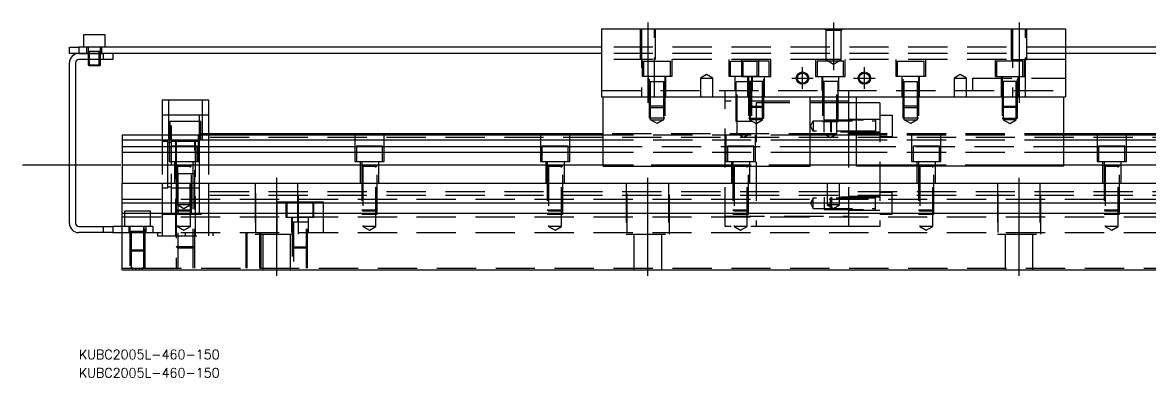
# Model space of a CAD drawing. Extents: x -15 to 702, y -281 to 112.
# Drawn here: x -15.2 to 349.2, y -281.4 to -166.6 of the extents above; entities that cross this region are included whole.
import ezdxf

# ---------------------------------------------------------------- set-up
doc = ezdxf.new("R2010")
doc.units = 0
doc.linetypes.add('CENTER', pattern=[50.8, 31.75, -6.35, 6.35, -6.35])
doc.linetypes.add('DASHED', pattern=[19.05, 12.7, -6.35])
doc.layers.get('0').update_dxf_attribs({"linetype": 'CONTINUOUS'})
doc.layers.add('CENTER', color=1, linetype='CENTER')
doc.styles.get("Standard").update_dxf_attribs({"font": 'txt.shx', "height": 3, "bigfont": 'bigfont.shx'})

# ---------------------------------------------------------------- blocks, each defined once
blk = doc.blocks.new('*U2')
at = {"color": 7, "linetype": 'CONTINUOUS'}
blk.add_text('KUBC2005L-460-150', height=3, dxfattribs=at).set_placement((3.04, -275.48))
blk = doc.blocks.new('*U3')
at = {"color": 7, "linetype": 'CONTINUOUS'}
blk.add_text('KUBC2005L-460-150', height=3, dxfattribs=at).set_placement((3.04, -281.41))

msp = doc.modelspace()

# ---------------------------------------------------------------- linework, layer by layer
at = {"color": 7, "linetype": 'CONTINUOUS'}
for p, q in [((11.5, -170.55), (4.5, -170.55)), ((4.5, -170.55), (4.5, -174.55)), ((11.5, -174.55), (11.5, -170.55)), ((172, -168.55), (172, -190.55)), ((172, -168.55), (322, -168.55)), ((322, -168.55), (322, -190.55)), ((0, -176.55), (0, -174.55)), ((0, -174.55), (3, -174.55)), ((3, -174.55), (3, -176.55)), ((172, -174.55), (3, -174.55)), ((491, -174.55), (322, -174.55)), ((3, -176.55), (0, -176.55)), ((11, -176.55), (3, -176.55)), ((3, -176.55), (11, -176.55)), ((172, -176.55), (11, -176.55)), ((11, -178.55), (11, -176.55)), ((14, -176.55), (14, -178.55)), ((483, -176.55), (322, -176.55)), ((0, -231.55), (0, -179.55)), ((2, -179.55), (2, -231.55)), ((11, -178.55), (3, -178.55)), ((6, -178.55), (6, -180.2)), ((6, -180.2), (10, -180.2)), ((6, -180.2), (6.35, -180.55)), ((6.35, -178.55), (6.35, -180.55)), ((9.65, -180.55), (6.35, -180.55)), ((9.65, -180.55), (9.65, -178.55)), ((9.65, -180.55), (10, -180.2)), ((10, -180.2), (10, -178.55)), ((14, -178.55), (11, -178.55)), ((30, -191.55), (45, -191.55)), ((30, -191.55), (30, -203.05)), ((45, -191.55), (45, -203.05)), ((172, -190.55), (322, -190.55)), ((172.5, -213.05), (172.5, -190.55)), ((239.5, -213.05), (239.5, -190.55)), ((252, -203.05), (252, -190.55)), ((254.5, -192.55), (252, -192.55)), ((252, -203.05), (252, -192.55)), ((254.5, -213.05), (254.5, -190.55)), ((321.5, -213.05), (321.5, -190.55)), ((172.5, -203.05), (17, -203.05)), ((17, -203.05), (17, -204.589608)), ((172.5, -202.55), (45, -202.55)), ((254.5, -203.05), (239.5, -203.05)), ((420, -202.55), (321.5, -202.55)), ((477, -203.05), (321.5, -203.05)), ((172.5, -204.589608), (17, -204.589608)), ((17, -204.589608), (17, -206.710392)), ((17, -206.710392), (172.5, -206.710392)), ((17, -206.710392), (17, -208.620532)), ((254.5, -204.589608), (239.5, -204.589608)), ((239.5, -206.710392), (254.5, -206.710392)), ((477, -204.589608), (321.5, -204.589608)), ((321.5, -206.710392), (477, -206.710392)), ((172.5, -208.620532), (17, -208.620532)), ((17, -208.620532), (17, -212.731934)), ((254.5, -208.620532), (239.5, -208.620532)), ((477, -208.620532), (321.5, -208.620532)), ((17, -212.731934), (17, -218.55)), ((172.5, -212.731934), (17, -212.731934)), ((172.5, -213.05), (239.5, -213.05)), ((254.5, -212.731934), (239.5, -212.731934)), ((321.5, -213.05), (254.5, -213.05)), ((477, -212.731934), (321.5, -212.731934)), ((17, -224.85), (17, -218.55)), ((17, -218.55), (477, -218.55)), ((17, -224.85), (477, -224.85)), ((17, -228.25), (17, -224.85)), ((17, -246.55), (17, -228.25)), ((17, -228.25), (477, -228.25)), ((3, -232.55), (11, -232.55)), ((11, -234.55), (11, -232.55)), ((11, -232.55), (14, -232.55)), ((14, -232.55), (14, -234.55)), ((17, -232.55), (14, -232.55)), ((11, -234.55), (3, -234.55)), ((14, -234.55), (11, -234.55)), ((14, -234.55), (17, -234.55)), ((17, -246.55), (477, -246.55))]:
    msp.add_line(p, q, dxfattribs=at)
at = {"color": 3, "linetype": 'DASHED'}
for p, q in [((184.500006, -168.55), (184.500006, -178.55)), ((184.9, -168.55), (184.9, -190.55)), ((189.1, -190.55), (189.1, -168.55)), ((189.499994, -178.55), (189.499994, -168.55)), ((244.5, -169.05), (244, -168.55)), ((244.5, -169.05), (244.5, -178.55)), ((244.5, -169.05), (249.5, -169.05)), ((249.5, -169.05), (250, -168.55)), ((249.5, -178.55), (249.5, -169.05)), ((304.500006, -168.55), (304.500006, -178.55)), ((304.9, -168.55), (304.9, -190.55)), ((309.1, -190.55), (309.1, -168.55)), ((309.499994, -178.55), (309.499994, -168.55)), ((5.5, -174.55), (5.5, -176.55)), ((6, -174.55), (6, -178.55)), ((10, -178.55), (10, -174.55)), ((10.5, -176.55), (10.5, -174.55)), ((322, -174.55), (172, -174.55)), ((10.000006, -175.95), (5.999994, -175.95)), ((6.35, -175.95), (6.35, -178.55)), ((9.65, -178.55), (9.65, -175.95)), ((322, -176.55), (172, -176.55)), ((322, -178.55), (172, -178.55)), ((185.25, -184.05), (185.25, -178.55)), ((185.75, -179.05), (194.25, -179.05)), ((185.75, -184.05), (185.75, -179.05)), ((194.25, -179.05), (194.25, -184.05)), ((194.75, -178.55), (194.75, -184.05)), ((213.25, -184.05), (213.25, -178.55)), ((213.75, -179.05), (222.25, -179.05)), ((213.75, -184.05), (213.75, -179.05)), ((217.25, -178.55), (217.25, -184.05)), ((226.25, -179.05), (217.75, -179.05)), ((217.75, -179.05), (217.75, -184.05)), ((222.25, -179.05), (222.25, -184.05)), ((222.75, -178.55), (222.75, -184.05)), ((226.25, -184.05), (226.25, -179.05)), ((226.75, -184.05), (226.75, -178.55)), ((241.25, -178.55), (241.25, -184.05)), ((250.25, -179.05), (241.75, -179.05)), ((241.75, -179.05), (241.75, -184.05)), ((249.5, -178.55), (244.5, -178.55)), ((244.5, -178.55), (247, -179.993376)), ((247, -179.993376), (249.5, -178.55)), ((250.25, -184.05), (250.25, -179.05)), ((250.75, -184.05), (250.75, -178.55)), ((267.25, -184.05), (267.25, -178.55)), ((267.75, -179.05), (276.25, -179.05)), ((267.75, -184.05), (267.75, -179.05)), ((276.25, -179.05), (276.25, -184.05)), ((276.75, -178.55), (276.75, -184.05)), ((299.25, -178.55), (299.25, -184.05)), ((308.25, -179.05), (299.75, -179.05)), ((299.75, -179.05), (299.75, -184.05)), ((304.500006, -178.55), (309.499994, -178.55)), ((308.25, -184.05), (308.25, -179.05)), ((308.75, -184.05), (308.75, -178.55)), ((194.75, -184.05), (185.25, -184.05)), ((187.25, -190.55), (187.25, -184.05)), ((187.500006, -197.55), (187.499992, -184.05)), ((187.499994, -185.65), (192.500006, -185.65)), ((187.9, -198.05), (187.9, -185.65)), ((192.1, -185.65), (192.1, -198.05)), ((192.500008, -184.05), (192.499994, -197.55)), ((192.75, -184.05), (192.75, -190.55)), ((206, -183.3953), (204, -184.55)), ((204, -184.55), (206, -184.55)), ((204, -184.55), (204, -190.55)), ((208, -184.55), (206, -183.3953)), ((206, -184.55), (208, -184.55)), ((208, -190.55), (208, -184.55)), ((222.75, -184.05), (213.25, -184.05)), ((215.25, -188.55), (215.25, -184.05)), ((215.500006, -198.55), (215.499994, -184.05)), ((215.499995, -185.65), (220.500005, -185.65)), ((215.9, -202.55), (215.9, -185.65)), ((217.25, -184.05), (226.75, -184.05)), ((219.25, -184.05), (219.25, -190.55)), ((219.499992, -184.05), (219.500006, -197.55)), ((224.500006, -185.65), (219.499994, -185.65)), ((219.9, -185.65), (219.9, -198.05)), ((220.1, -185.65), (220.1, -202.55)), ((220.500006, -184.05), (220.499994, -198.55)), ((220.75, -184.05), (220.75, -188.55)), ((224.1, -198.05), (224.1, -185.65)), ((224.499994, -197.55), (224.500008, -184.05)), ((224.75, -190.55), (224.75, -184.05)), ((241.25, -184.05), (250.75, -184.05)), ((243.25, -184.05), (243.25, -188.55)), ((243.499994, -184.05), (243.500006, -198.55)), ((248.500005, -185.65), (243.499995, -185.65)), ((243.9, -185.65), (243.9, -202.55)), ((248.1, -202.55), (248.1, -185.65)), ((248.499994, -198.55), (248.500006, -184.05)), ((248.75, -188.55), (248.75, -184.05)), ((276.75, -184.05), (267.25, -184.05)), ((269.25, -190.55), (269.25, -184.05)), ((269.500006, -197.55), (269.499992, -184.05)), ((269.499994, -185.65), (274.500006, -185.65)), ((269.9, -198.05), (269.9, -185.65)), ((274.1, -185.65), (274.1, -198.05)), ((274.500008, -184.05), (274.499994, -197.55)), ((274.75, -184.05), (274.75, -190.55)), ((288, -183.3953), (286, -184.55)), ((286, -184.55), (288, -184.55)), ((286, -184.55), (286, -190.55)), ((290, -184.55), (288, -183.3953)), ((288, -184.55), (290, -184.55)), ((290, -190.55), (290, -184.55)), ((292, -184.55), (322, -184.55)), ((292, -184.55), (292, -188.55)), ((299.25, -184.05), (308.75, -184.05)), ((301.25, -184.05), (301.25, -190.55)), ((301.499992, -184.05), (301.500006, -197.55)), ((306.500006, -185.65), (301.499994, -185.65)), ((301.9, -185.65), (301.9, -198.05)), ((306.1, -198.05), (306.1, -185.65)), ((306.499994, -197.55), (306.500008, -184.05)), ((306.75, -190.55), (306.75, -184.05)), ((172, -188.55), (322, -188.55)), ((212, -190.55), (212, -188.55)), ((252, -190.55), (252, -188.55)), ((32, -191.55), (32, -204.55)), ((43, -204.55), (43, -191.55)), ((212, -232.55), (212, -190.55)), ((252, -192.05), (212, -192.05)), ((222, -192.55), (222, -232.55)), ((252, -192.55), (222, -192.55)), ((262, -192.55), (254.5, -192.55)), ((262, -192.55), (262, -232.55)), ((33, -196.55), (30, -196.55)), ((33, -212.55), (33, -196.55)), ((42, -196.55), (33, -196.55)), ((42, -198.55), (42, -196.55)), ((45, -196.55), (42, -196.55)), ((192.5, -193.65), (187.5, -193.65)), ((187.9, -194.05), (187.5, -193.65)), ((187.9, -194.05), (192.1, -194.05)), ((192.5, -193.65), (192.1, -194.05)), ((219.5, -193.65), (224.5, -193.65)), ((219.5, -193.65), (219.9, -194.05)), ((224.1, -194.05), (219.9, -194.05)), ((224.1, -194.05), (224.5, -193.65)), ((262, -196.55), (266, -196.55)), ((266, -196.55), (266, -196.85)), ((274.5, -193.65), (269.5, -193.65)), ((269.9, -194.05), (269.5, -193.65)), ((269.9, -194.05), (274.1, -194.05)), ((274.5, -193.65), (274.1, -194.05)), ((301.5, -193.65), (306.5, -193.65)), ((301.5, -193.65), (301.9, -194.05)), ((306.1, -194.05), (301.9, -194.05)), ((306.1, -194.05), (306.5, -193.65)), ((42.5, -198.55), (32.5, -198.55)), ((32.5, -198.55), (32.5, -204.55)), ((42, -203.05), (42, -198.55)), ((42.5, -203.05), (42.5, -198.55)), ((192.499994, -197.55), (187.500006, -197.55)), ((187.9, -198.05), (192.1, -198.05)), ((190, -199.262436), (187.9, -198.05)), ((192.1, -198.05), (190, -199.262436)), ((220.499994, -198.55), (215.500006, -198.55)), ((219.500006, -197.55), (224.499994, -197.55)), ((224.1, -198.05), (219.9, -198.05)), ((219.9, -198.05), (222, -199.262436)), ((222, -199.262436), (224.1, -198.05)), ((239.547372, -200.05), (240.5, -198.4)), ((240.5, -201.7), (239.547372, -200.05)), ((240.5, -198.4), (240.5, -201.7)), ((240.5, -198.4), (260.6, -198.4)), ((243.500006, -198.55), (248.499994, -198.55)), ((244, -200.25), (244, -198.050006)), ((244, -198.050006), (262, -198.050006)), ((244, -202.049994), (244, -200.25)), ((246, -198.4), (246.35, -198.05)), ((246, -198.4), (246, -200.25)), ((246, -200.25), (246, -201.7)), ((246.35, -200.25), (246.35, -198.05)), ((246.35, -202.05), (246.35, -200.25)), ((252, -197.8), (262, -197.8)), ((260.6, -198.049994), (260.6, -202.050006)), ((266, -196.85), (266, -200.25)), ((266, -200.25), (266, -203.55)), ((274.499994, -197.55), (269.500006, -197.55)), ((269.9, -198.05), (274.1, -198.05)), ((272, -199.262436), (269.9, -198.05)), ((274.1, -198.05), (272, -199.262436)), ((301.500006, -197.55), (306.499994, -197.55)), ((306.1, -198.05), (301.9, -198.05)), ((301.9, -198.05), (304, -199.262436)), ((304, -199.262436), (306.1, -198.05)), ((30, -203.05), (30, -218.55)), ((32.25, -203.05), (32.25, -211.55)), ((41.75, -211.55), (41.75, -203.05)), ((45, -202.55), (42, -202.55)), ((42, -204.589608), (42, -203.05)), ((420, -203.8), (42, -203.8)), ((42.5, -204.55), (42.5, -203.05)), ((45, -203.05), (45, -218.55)), ((92.25, -203.05), (92.25, -211.55)), ((101.75, -211.55), (101.75, -203.05)), ((152.25, -203.05), (152.25, -211.55)), ((161.75, -211.55), (161.75, -203.05)), ((321.5, -202.55), (172.5, -202.55)), ((239.5, -203.05), (172.5, -203.05)), ((212.25, -203.05), (212.25, -211.55)), ((215.9, -202.55), (220.1, -202.55)), ((218, -203.762436), (215.9, -202.55)), ((220.1, -202.55), (218, -203.762436)), ((221.75, -211.55), (221.75, -203.05)), ((260.6, -201.7), (240.5, -201.7)), ((248.1, -202.55), (243.9, -202.55)), ((243.9, -202.55), (246, -203.762436)), ((262, -202.049994), (244, -202.049994)), ((246.35, -202.05), (246, -201.7)), ((246, -203.762436), (248.1, -202.55)), ((262, -202.3), (252, -202.3)), ((252, -232.55), (252, -203.05)), ((252, -232.55), (252, -203.05)), ((321.5, -203.05), (254.5, -203.05)), ((266, -203.55), (262, -203.55)), ((272.25, -203.05), (272.25, -211.55)), ((281.75, -211.55), (281.75, -203.05)), ((332.25, -203.05), (332.25, -211.55)), ((341.75, -211.55), (341.75, -203.05)), ((31.85, -205.05), (30, -205.05)), ((31.85, -212.55), (31.85, -205.05)), ((33, -205.4), (31.85, -205.4)), ((32, -204.55), (43, -204.55)), ((41.25, -206.55), (32.75, -206.55)), ((32.75, -206.55), (32.75, -211.55)), ((40.5, -205.05), (33, -205.05)), ((34.25, -204.55), (34.25, -235.55)), ((34.500006, -204.55), (34.500006, -246.05)), ((40.499994, -246.05), (40.499994, -204.55)), ((42, -205.05), (40.5, -205.05)), ((40.75, -235.55), (40.75, -204.55)), ((41.25, -211.55), (41.25, -206.55)), ((42, -212.55), (42, -204.589608)), ((101.25, -206.55), (92.75, -206.55)), ((92.75, -206.55), (92.75, -211.55)), ((101.25, -211.55), (101.25, -206.55)), ((161.25, -206.55), (152.75, -206.55)), ((152.75, -206.55), (152.75, -211.55)), ((161.25, -211.55), (161.25, -206.55)), ((239.5, -204.589608), (172.5, -204.589608)), ((172.5, -206.710392), (239.5, -206.710392)), ((221.25, -206.55), (212.75, -206.55)), ((212.75, -206.55), (212.75, -211.55)), ((221.25, -211.55), (221.25, -206.55)), ((321.5, -204.589608), (254.5, -204.589608)), ((254.5, -206.710392), (321.5, -206.710392)), ((281.25, -206.55), (272.75, -206.55)), ((272.75, -206.55), (272.75, -211.55)), ((281.25, -211.55), (281.25, -206.55)), ((341.25, -206.55), (332.75, -206.55)), ((332.75, -206.55), (332.75, -211.55)), ((341.25, -211.55), (341.25, -206.55)), ((239.5, -208.620532), (172.5, -208.620532)), ((321.5, -208.620532), (254.5, -208.620532)), ((31.85, -220.05), (31.85, -212.55)), ((32.25, -211.55), (41.75, -211.55)), ((33, -228.25), (33, -212.55)), ((34, -211.55), (34, -218.55)), ((34, -211.55), (34, -218.55)), ((39.500006, -213.15), (34.499994, -213.15)), ((34.500006, -211.55), (34.500006, -228.55)), ((34.9, -213.15), (34.9, -232.55)), ((39.1, -232.55), (39.1, -213.15)), ((39.499994, -228.55), (39.499994, -211.55)), ((40, -218.55), (40, -211.55)), ((42, -218.55), (42, -212.55)), ((92.25, -211.55), (101.75, -211.55)), ((94, -211.55), (94, -218.55)), ((99.500006, -213.15), (94.499994, -213.15)), ((94.500006, -211.55), (94.500006, -228.55)), ((94.9, -213.15), (94.9, -232.55)), ((99.1, -232.55), (99.1, -213.15)), ((99.499994, -228.55), (99.499994, -211.55)), ((100, -218.55), (100, -211.55)), ((152.25, -211.55), (161.75, -211.55)), ((154, -211.55), (154, -218.55)), ((159.500006, -213.15), (154.499994, -213.15)), ((154.500006, -211.55), (154.500006, -228.55)), ((154.9, -213.15), (154.9, -232.55)), ((159.1, -232.55), (159.1, -213.15)), ((159.499994, -228.55), (159.499994, -211.55)), ((160, -218.55), (160, -211.55)), ((239.5, -212.731934), (172.5, -212.731934)), ((212.25, -211.55), (221.75, -211.55)), ((214, -211.55), (214, -218.55)), ((219.500006, -213.15), (214.499994, -213.15)), ((214.500006, -211.55), (214.500006, -228.55)), ((214.9, -213.15), (214.9, -232.55)), ((219.1, -232.55), (219.1, -213.15)), ((219.499994, -228.55), (219.499994, -211.55)), ((220, -218.55), (220, -211.55)), ((321.5, -212.731934), (254.5, -212.731934)), ((272.25, -211.55), (281.75, -211.55)), ((274, -211.55), (274, -218.55)), ((279.500006, -213.15), (274.499994, -213.15)), ((274.500006, -211.55), (274.500006, -228.55)), ((274.9, -213.15), (274.9, -232.55)), ((279.1, -232.55), (279.1, -213.15)), ((279.499994, -228.55), (279.499994, -211.55)), ((280, -218.55), (280, -211.55)), ((332.25, -211.55), (341.75, -211.55)), ((334, -211.55), (334, -218.55)), ((339.500006, -213.15), (334.499994, -213.15)), ((334.500006, -211.55), (334.500006, -228.55)), ((334.9, -213.15), (334.9, -232.55)), ((339.1, -232.55), (339.1, -213.15)), ((339.499994, -228.55), (339.499994, -211.55)), ((340, -218.55), (340, -211.55)), ((30, -218.55), (30, -224.85)), ((40.500006, -215.55), (34.499994, -215.55)), ((35, -215.55), (35, -246.05)), ((35, -218.55), (35, -225.55)), ((39, -225.55), (39, -218.55)), ((40, -246.05), (40, -215.55)), ((42, -224.85), (42, -218.55)), ((45, -218.55), (45, -224.85)), ((60, -218.55), (60, -235.05)), ((60.291796, -234.55), (60.291796, -218.55)), ((73.708204, -218.55), (73.708204, -234.55)), ((74, -235.05), (74, -218.55)), ((180, -218.55), (180, -235.05)), ((180.291796, -234.55), (180.291796, -218.55)), ((193.708204, -218.55), (193.708204, -234.55)), ((194, -235.05), (194, -218.55)), ((245, -218.55), (245, -225.55)), ((249, -225.55), (249, -218.55)), ((300, -218.55), (300, -235.05)), ((300.291796, -234.55), (300.291796, -218.55)), ((313.708204, -218.55), (313.708204, -234.55)), ((314, -235.05), (314, -218.55)), ((30, -220.05), (31.85, -220.05)), ((31.85, -219.7), (33, -219.7)), ((33, -220.05), (40.5, -220.05)), ((40.5, -220.05), (42, -220.05)), ((420, -221.3), (42, -221.3)), ((266, -221.55), (262, -221.55)), ((266, -224.85), (266, -221.55)), ((17, -223.7), (477, -223.7)), ((30, -224.85), (30, -228.25)), ((39, -225.55), (35, -225.55)), ((35, -225.55), (37, -226.7047)), ((37, -226.7047), (39, -225.55)), ((420, -222.55), (42, -222.55)), ((42, -228.25), (42, -224.85)), ((45, -224.85), (45, -228.25)), ((67, -224.55), (67, -224.85)), ((67, -224.55), (73.708204, -224.55)), ((67, -224.85), (67, -228.25)), ((70, -224.55), (70, -229.55)), ((70.25, -224.55), (70.25, -224.85)), ((70.25, -224.85), (70.25, -228.25)), ((73.708204, -224.55), (82, -224.55)), ((78.75, -224.85), (78.75, -224.55)), ((78.75, -228.25), (78.75, -224.85)), ((79, -229.55), (79, -224.55)), ((82, -224.55), (82, -224.85)), ((82, -224.85), (82, -228.25)), ((240.5, -223.4), (239.547372, -225.05)), ((239.547372, -225.05), (240.5, -226.7)), ((240.5, -226.7), (240.5, -223.4)), ((260.6, -223.4), (240.5, -223.4)), ((244, -223.050006), (244, -224.85)), ((262, -223.050006), (244, -223.050006)), ((244, -224.85), (244, -227.049994)), ((249, -225.55), (245, -225.55)), ((245, -225.55), (247, -226.7047)), ((246.35, -223.05), (246, -223.4)), ((246, -224.85), (246, -223.4)), ((246, -226.7), (246, -224.85)), ((246.35, -223.05), (246.35, -224.85)), ((246.35, -224.85), (246.35, -227.05)), ((247, -226.7047), (249, -225.55)), ((262, -222.8), (252, -222.8)), ((260.6, -227.050006), (260.6, -223.049994)), ((266, -228.25), (266, -224.85)), ((17, -229.4), (477, -229.4)), ((26.25, -227.55), (17.75, -227.55)), ((17.75, -227.55), (17.75, -228.25)), ((17.75, -228.25), (17.75, -232.55)), ((26.25, -228.25), (26.25, -227.55)), ((26.25, -232.55), (26.25, -228.25)), ((30, -228.25), (30, -235.55)), ((30, -228.55), (45, -228.55)), ((33, -228.55), (33, -228.25)), ((34.5, -227.15), (39.5, -227.15)), ((34.5, -227.15), (34.9, -227.55)), ((34.500006, -228.55), (39.499994, -228.55)), ((39.1, -227.55), (34.9, -227.55)), ((39.1, -227.55), (39.5, -227.15)), ((45, -228.25), (45, -235.55)), ((67, -228.25), (67, -234.55)), ((70.25, -228.25), (70.25, -229.55)), ((78.75, -229.55), (78.75, -228.25)), ((82, -228.25), (82, -234.55)), ((94.5, -227.15), (99.5, -227.15)), ((94.5, -227.15), (94.9, -227.55)), ((94.500006, -228.55), (99.499994, -228.55)), ((99.1, -227.55), (94.9, -227.55)), ((99.1, -227.55), (99.5, -227.15)), ((154.5, -227.15), (159.5, -227.15)), ((154.5, -227.15), (154.9, -227.55)), ((154.500006, -228.55), (159.499994, -228.55)), ((159.1, -227.55), (154.9, -227.55)), ((159.1, -227.55), (159.5, -227.15)), ((212, -229.17077), (252, -229.17077)), ((214.5, -227.15), (219.5, -227.15)), ((214.5, -227.15), (214.9, -227.55)), ((214.500006, -228.55), (219.499994, -228.55)), ((219.1, -227.55), (214.9, -227.55)), ((219.1, -227.55), (219.5, -227.15)), ((240.5, -226.7), (260.6, -226.7)), ((244, -227.049994), (262, -227.049994)), ((246, -226.7), (246.35, -227.05)), ((252, -227.3), (262, -227.3)), ((262, -228.55), (266, -228.55)), ((266, -228.55), (266, -228.25)), ((274.5, -227.15), (279.5, -227.15)), ((274.5, -227.15), (274.9, -227.55)), ((274.500006, -228.55), (279.499994, -228.55)), ((279.1, -227.55), (274.9, -227.55)), ((279.1, -227.55), (279.5, -227.15)), ((334.5, -227.15), (339.5, -227.15)), ((334.5, -227.15), (334.9, -227.55)), ((334.500006, -228.55), (339.499994, -228.55)), ((339.1, -227.55), (334.9, -227.55)), ((339.1, -227.55), (339.5, -227.15)), ((27, -232.55), (17, -232.55)), ((19.25, -232.55), (19.25, -234.55)), ((19.500006, -232.55), (19.500006, -246.05)), ((24, -234.55), (24, -232.55)), ((24, -232.55), (24, -234.55)), ((24.499994, -246.05), (24.499994, -232.55)), ((24.75, -234.55), (24.75, -232.55)), ((27, -232.55), (27, -234.55)), ((39.1, -232.55), (34.9, -232.55)), ((34.9, -232.55), (37, -233.762436)), ((37, -233.762436), (39.1, -232.55)), ((70, -229.55), (79, -229.55)), ((71.75, -229.55), (71.75, -234.55)), ((71.999996, -229.55), (72.000006, -246.05)), ((77.000006, -231.15), (72, -231.15)), ((72.4, -231.15), (72.4, -246.05)), ((76.6, -246.05), (76.6, -231.15)), ((76.999994, -246.05), (77.000004, -229.55)), ((77.25, -234.55), (77.25, -229.55)), ((99.1, -232.55), (94.9, -232.55)), ((94.9, -232.55), (97, -233.762436)), ((97, -233.762436), (99.1, -232.55)), ((159.1, -232.55), (154.9, -232.55)), ((154.9, -232.55), (157, -233.762436)), ((157, -233.762436), (159.1, -232.55)), ((252, -232.55), (212, -232.55)), ((219.1, -232.55), (214.9, -232.55)), ((214.9, -232.55), (217, -233.762436)), ((217, -233.762436), (219.1, -232.55)), ((262, -232.55), (222, -232.55)), ((279.1, -232.55), (274.9, -232.55)), ((274.9, -232.55), (277, -233.762436)), ((277, -233.762436), (279.1, -232.55)), ((339.1, -232.55), (334.9, -232.55)), ((334.9, -232.55), (337, -233.762436)), ((337, -233.762436), (339.1, -232.55)), ((17, -234.55), (477, -234.55)), ((24.500006, -234.15), (19.499994, -234.15)), ((19.9, -234.15), (19.9, -246.05)), ((24.1, -246.05), (24.1, -234.15)), ((28.5, -234.55), (28.5, -235.55)), ((28.5, -235.55), (46.5, -235.55)), ((37.5, -235.55), (37.5, -234.55)), ((37.5, -235.55), (37.5, -234.55)), ((46.5, -235.55), (46.5, -234.55)), ((57.000006, -234.55), (57.000006, -246.05)), ((57.4, -234.55), (57.4, -246.05)), ((60, -235.05), (74, -235.05)), ((61.6, -246.05), (61.6, -234.55)), ((61.999994, -246.05), (61.999994, -234.55)), ((62.5, -235.05), (62.5, -246.55)), ((71.5, -246.55), (71.5, -235.05)), ((180, -235.05), (194, -235.05)), ((182.5, -235.05), (182.5, -246.55)), ((191.5, -246.55), (191.5, -235.05)), ((300, -235.05), (314, -235.05)), ((302.5, -235.05), (302.5, -246.55)), ((311.5, -246.55), (311.5, -235.05)), ((19.5, -240.15), (24.5, -240.15)), ((19.5, -240.15), (19.9, -240.55)), ((24.1, -240.55), (24.5, -240.15)), ((34.5, -239.05), (40.5, -239.05)), ((34.5, -239.05), (35, -239.55)), ((40, -239.55), (35, -239.55)), ((40, -239.55), (40.5, -239.05)), ((72, -239.15), (77, -239.15)), ((72, -239.15), (72.4, -239.55)), ((76.6, -239.55), (72.4, -239.55)), ((76.6, -239.55), (77, -239.15)), ((24.1, -240.55), (19.9, -240.55)), ((17, -246.05), (20.500008, -246.05)), ((20.500008, -246.05), (19.500006, -246.05)), ((20.500008, -246.55), (20.500008, -246.05)), ((20.500008, -246.05), (21.359688, -246.05)), ((21.359688, -246.05), (22.640312, -246.05)), ((21.359688, -246.05), (21.359688, -246.55)), ((22.640312, -246.55), (22.640312, -246.05)), ((22.640312, -246.05), (23.499992, -246.05)), ((24.499994, -246.05), (23.499992, -246.05)), ((23.499992, -246.05), (23.499992, -246.55)), ((23.499992, -246.05), (477, -246.05))]:
    msp.add_line(p, q, dxfattribs=at)
at = {"color": 3, "linetype": 'CONTINUOUS'}
for centre in [(237, -184.55), (257, -184.55)]:
    msp.add_circle(centre, 2, dxfattribs=at)
at = {"color": 7, "linetype": 'CONTINUOUS'}
for centre in [(237, -184.55), (257, -184.55)]:
    msp.add_circle(centre, 1.65, dxfattribs=at)
for centre, radius, start, end in [((3, -179.55), 3, 90, 180), ((3, -179.55), 1, 90, 180), ((3, -231.55), 3, 180, 270), ((3, -231.55), 1, 180, 270)]:
    msp.add_arc(centre, radius, start, end, dxfattribs=at)
at = {"layer": 'CENTER', "color": 1, "linetype": 'CENTER'}
for p, q in [((187, -166.55), (187, -192.55)), ((247, -166.55), (247, -181.993376)), ((307, -166.55), (307, -192.55)), ((237, -188.05), (237, -181.05)), ((257, -188.05), (257, -181.05)), ((233.5, -184.55), (240.5, -184.55)), ((253.5, -184.55), (260.5, -184.55)), ((-15.168461, -212.55), (544.454308, -212.55)), ((67, -248.55), (67, -216.55)), ((187, -248.55), (187, -216.55)), ((307, -248.55), (307, -216.55))]:
    msp.add_line(p, q, dxfattribs=at)

# ---------------------------------------------------------------- block references
at = {"color": 7, "linetype": 'CONTINUOUS'}
for name in ['*U2', '*U3']:
    msp.add_blockref(name, (0, 0), dxfattribs=at)

doc.saveas('drawing.dxf')
